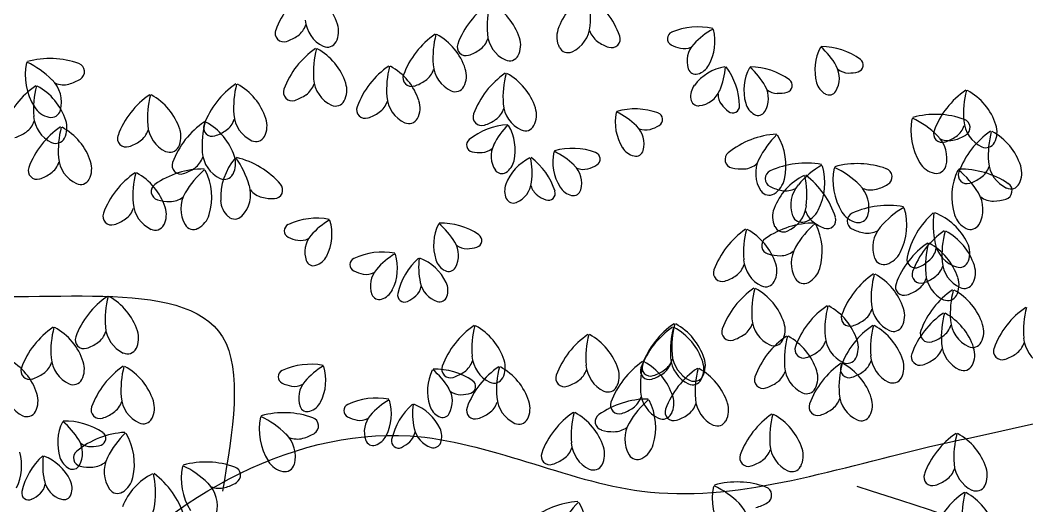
# Model space of a CAD drawing. Header units: millimetres. Extents: x 87938 to 265635, y 330093 to 434310.
# Drawn here: x 130640 to 132027, y 388448 to 389117 of the extents above; entities that cross this region are included whole.
import ezdxf

# ---------------------------------------------------------------- set-up
doc = ezdxf.new("R2010")
doc.units = ezdxf.units.MM

# ---------------------------------------------------------------- blocks, each defined once
blk = doc.blocks.new('A$C375B4AEE')
for centre, radius, start, end in [((2631.2, 7539.1), 117.2, 124.4099, 159.6857), ((2526.8, 7562.1), 83.7, 18.1183, 61.2661), ((2989.4, 7554), 83.7, 118.3446, 161.4923), ((2828, 7596.2), 126.8, 355.2805, 14.4133), ((2885, 7531.7), 117.2, 19.925, 55.2007), ((2881.9, 7520), 117.2, 124.4099, 159.6857), ((2939.3, 7584.2), 126.8, 165.1974, 184.3302), ((2777.6, 7543), 83.7, 18.1183, 61.2661), ((2534.7, 7596.3), 29.6, 305.0674, 341.9073), ((2605.4, 7596.9), 43.4, 184.3302, 244.7087), ((2576.2, 7578.2), 31.8, 332.7028, 18.1184), ((2911.1, 7589.4), 43.4, 294.902, 355.2806), ((3102.7, 7490.4), 93.8, 77.3926, 112.6683), ((2532.4, 7575.6), 11.9, 159.6854, 288.6153), ((2517.9, 7620.3), 58.9, 288.1803, 305.0675), ((2807.2, 7477.5), 117.2, 124.4099, 159.6857), ((2864.6, 7541.7), 126.8, 165.1974, 184.3302), ((2702.9, 7500.5), 83.7, 18.1183, 61.2661), ((2856.1, 7577.9), 43.4, 184.3302, 244.7086), ((2940.2, 7570.5), 31.8, 161.4923, 206.9078), ((2981.8, 7588.3), 29.6, 197.7035, 234.543), ((2984, 7567.6), 11.9, 250.9956, 19.9253), ((3070.3, 7568.1), 9.54, 112.6683, 241.5979), ((3171.6, 7491.7), 101.5, 118.18, 137.3128), ((3059.3, 7564), 66.9, 331.1009, 14.2488), ((2592.6, 7569.7), 13.3, 244.7085, 332.7027), ((2783.2, 7556.6), 11.9, 159.6855, 288.6153), ((2785.4, 7577.2), 29.6, 305.0674, 341.9073), ((2826.9, 7559.2), 31.8, 332.7028, 18.1184), ((2923.8, 7562.1), 13.3, 206.908, 294.902), ((2998.8, 7612.1), 58.9, 234.5431, 251.4304), ((3088.4, 7601), 47.1, 241.163, 258.0502), ((3083.6, 7578), 23.7, 258.0502, 294.8898), ((3122.5, 7537), 34.7, 137.3129, 197.6912), ((3330.7, 7525.1), 66.9, 152.3232, 195.4709), ((3204.7, 7480.9), 101.5, 29.2591, 48.3919), ((3271.3, 7463.6), 93.8, 53.9036, 89.1793), ((2642.5, 7457.8), 117.2, 124.4099, 159.6857), ((2700, 7521.9), 126.8, 165.1974, 184.3302), ((2538.2, 7480.8), 83.7, 18.1183, 61.2661), ((2768.6, 7601.2), 58.9, 288.1803, 305.0675), ((2843.3, 7550.7), 13.3, 244.7086, 332.7027), ((2260.2, 7518.1), 83.7, 168.5702, 211.718), ((2124.4, 7421), 126.8, 45.5061, 64.6389), ((2210.5, 7423.5), 117.2, 70.1506, 105.4264), ((2246.2, 7522.6), 11.9, 301.2209, 70.1506), ((2743.4, 7433.6), 117.2, 124.4099, 159.6857), ((2800.8, 7497.7), 126.8, 165.1974, 184.3302), ((2639, 7456.6), 83.7, 18.1183, 61.2661), ((2781.4, 7535.4), 43.4, 184.3302, 244.7086), ((3151.3, 7463.5), 66.9, 99.8843, 143.0322), ((3095.6, 7543.9), 25.4, 285.6855, 331.101), ((3039.5, 7536.5), 101.5, 336.8202, 355.953), ((3066.4, 7473.1), 93.8, 1.4647, 36.7405), ((3233, 7497), 66.9, 152.3232, 195.4709), ((3107, 7452.8), 101.5, 29.2591, 48.3919), ((3173.6, 7435.5), 93.8, 53.9036, 89.1793), ((3262.9, 7513.5), 34.7, 328.8807, 29.2591), ((3320.9, 7531.7), 9.54, 284.9741, 53.9032), ((2708.4, 7514.1), 11.9, 159.6855, 288.6153), ((2710.7, 7534.7), 29.6, 305.0674, 341.9073), ((2752.2, 7516.7), 31.8, 332.7028, 18.1184), ((2903.7, 7423.6), 117.2, 124.4099, 159.6857), ((2961.1, 7487.8), 126.8, 165.1974, 184.3302), ((2799.4, 7446.6), 83.7, 18.1183, 61.2661), ((3099.6, 7529.7), 10.7, 197.6911, 285.6853), ((3310.3, 7544.4), 23.7, 231.6821, 268.5218), ((3310.9, 7567.8), 47.1, 268.5218, 285.409), ((2257.1, 7406.4), 117.2, 124.4099, 159.6857), ((2314.6, 7470.5), 126.8, 165.1974, 184.3302), ((2152.8, 7429.4), 83.7, 18.1183, 61.2661), ((2182.9, 7480.5), 43.4, 345.1278, 45.5062), ((2229, 7534.1), 29.6, 247.9291, 284.7688), ((2221.5, 7562.5), 58.9, 284.7688, 301.656), ((2532.6, 7408.9), 117.2, 124.4099, 159.6857), ((2590.1, 7473), 126.8, 165.1974, 184.3302), ((2428.3, 7431.9), 83.7, 18.1183, 61.2661), ((2546.1, 7515), 29.6, 305.0674, 341.9073), ((2616.8, 7515.6), 43.4, 184.3302, 244.7087), ((2587.5, 7496.9), 31.8, 332.7028, 18.1184), ((2693.9, 7558.7), 58.9, 288.1803, 305.0675), ((2768.6, 7508.2), 13.3, 244.7086, 332.7027), ((3118.1, 7488.5), 25.4, 143.0322, 188.4475), ((3165.2, 7485.5), 34.7, 328.8807, 29.2591), ((3223.2, 7503.6), 9.54, 284.9741, 53.9032), ((3290.7, 7514), 25.4, 195.4709, 240.8865), ((2414.1, 7394.1), 117.2, 124.4099, 159.6857), ((2471.5, 7458.2), 126.8, 165.1974, 184.3302), ((2309.8, 7417.1), 83.7, 18.1183, 61.2661), ((2543.8, 7494.3), 11.9, 159.6854, 288.6153), ((2529.2, 7539), 58.9, 288.1803, 305.0675), ((2717.6, 7491.4), 43.4, 184.3302, 244.7086), ((3100.8, 7510.2), 34.7, 276.4418, 336.8203), ((3154.2, 7491.4), 23.7, 179.2434, 216.083), ((3212.6, 7516.3), 23.7, 231.6821, 268.5218), ((3213.2, 7539.8), 47.1, 268.5218, 285.409), ((3283.5, 7501.1), 10.7, 240.8864, 328.8807), ((3537.9, 7400.4), 117.2, 124.4099, 159.6857), ((3595.3, 7464.5), 126.8, 165.1974, 184.3302), ((3433.6, 7423.4), 83.7, 18.1183, 61.2661), ((2216.1, 7490.8), 31.8, 211.718, 257.1335), ((2603.9, 7488.5), 13.3, 244.7085, 332.7027), ((2644.6, 7470.2), 11.9, 159.6855, 288.6153), ((2646.9, 7490.8), 29.6, 305.0674, 341.9073), ((2688.4, 7472.7), 31.8, 332.7028, 18.1184), ((2877.9, 7481.5), 43.4, 184.3302, 244.7086), ((2848.7, 7462.8), 31.8, 332.7028, 18.1184), ((3103.5, 7486.3), 10.7, 188.4475, 276.4419), ((3173.2, 7505.3), 47.1, 216.0828, 232.9701), ((3150.6, 7475.2), 9.54, 232.5351, 1.4645), ((3193, 7485.9), 25.4, 195.4709, 240.8865), ((2231.3, 7464.2), 43.4, 184.3302, 244.7087), ((2212, 7472.8), 13.3, 257.1335, 345.1277), ((2506.9, 7466.7), 43.4, 184.3302, 244.7087), ((2630.1, 7514.8), 58.9, 288.1803, 305.0675), ((2804.9, 7460.2), 11.9, 159.6855, 288.6153), ((2807.2, 7480.8), 29.6, 305.0674, 341.9073), ((3055.8, 7453), 66.9, 168.5702, 211.718), ((2947.1, 7375.4), 101.5, 45.5061, 64.6389), ((3016, 7377.4), 93.8, 70.1507, 105.4264), ((3044.6, 7456.6), 9.54, 301.2212, 70.151), ((3185.8, 7473), 10.7, 240.8864, 328.8807), ((3429.9, 7346.5), 117.2, 70.1507, 105.4264), ((2160.7, 7463.6), 29.6, 305.0674, 341.9073), ((2291.2, 7349.7), 117.2, 124.4099, 159.6857), ((2348.7, 7413.8), 126.8, 165.1974, 184.3302), ((2186.9, 7372.6), 83.7, 18.1183, 61.2661), ((2202.1, 7445.5), 31.8, 332.7028, 18.1184), ((2388.3, 7451.9), 43.4, 184.3302, 244.7087), ((2489.3, 7356.8), 117.2, 124.4099, 159.6857), ((2546.7, 7420.9), 126.8, 165.1974, 184.3302), ((2433.9, 7445.4), 11.9, 159.6854, 288.6153), ((2385, 7379.8), 83.7, 18.1183, 61.2661), ((2436.2, 7466.1), 29.6, 305.0674, 341.9073), ((2477.6, 7448), 31.8, 332.7028, 18.1184), ((2704.7, 7464.3), 13.3, 244.7086, 332.7027), ((2846.6, 7355.9), 93.8, 93.6396, 128.9153), ((2790.4, 7504.8), 58.9, 288.1803, 305.0675), ((2912.3, 7376.5), 101.5, 134.4271, 153.5599), ((2784.3, 7414.4), 66.9, 347.348, 30.4958), ((2865.1, 7454.3), 13.3, 244.7086, 332.7027), ((2993.9, 7423), 34.7, 345.1275, 45.5061), ((3024.8, 7488.6), 47.1, 284.7688, 301.656), ((3479.6, 7441), 83.7, 168.5702, 211.718), ((3343.8, 7343.9), 126.8, 45.5061, 64.639), ((3441.4, 7457.6), 29.6, 305.0674, 341.9073), ((3512.1, 7458.2), 43.4, 184.3302, 244.7086), ((3465.6, 7445.5), 11.9, 301.2209, 70.1507), ((3482.9, 7439.5), 31.8, 332.7028, 18.1184), ((2143.8, 7487.6), 58.9, 288.1803, 305.0675), ((2218.5, 7437.1), 13.3, 244.7085, 332.7027), ((2315.3, 7430.7), 11.9, 159.6854, 288.6153), ((2317.6, 7451.3), 29.6, 305.0674, 341.9073), ((2359.1, 7433.2), 31.8, 332.7028, 18.1184), ((2419.3, 7490.1), 58.9, 288.1803, 305.0675), ((2494, 7439.5), 13.3, 244.7085, 332.7027), ((3030.8, 7465.9), 23.7, 247.9292, 284.7688), ((3218.2, 7319.6), 117.2, 93.6396, 128.9153), ((3300.3, 7345.3), 126.8, 134.4271, 153.5598), ((3140.3, 7392.8), 83.7, 347.348, 30.4957), ((3439.1, 7437), 11.9, 159.6855, 288.6153), ((3402.3, 7403.4), 43.4, 345.1278, 45.5062), ((3424.6, 7481.6), 58.9, 288.1803, 305.0675), ((3440.9, 7485.4), 58.9, 284.7688, 301.656), ((3572, 7343.7), 117.2, 124.4099, 159.6857), ((3629.4, 7407.8), 126.8, 165.1974, 184.3302), ((3467.7, 7366.7), 83.7, 18.1183, 61.2661), ((2300.8, 7475.3), 58.9, 288.1803, 305.0675), ((2375.5, 7424.8), 13.3, 244.7085, 332.7027), ((2793.7, 7421.5), 9.54, 128.9152, 257.845), ((2852.6, 7406.2), 34.7, 153.5599, 213.9383), ((3020.4, 7431.2), 25.4, 211.7181, 257.1334), ((3448.4, 7457.1), 29.6, 247.9291, 284.7688), ((3499.3, 7431.1), 13.3, 244.7086, 332.7027), ((2265.4, 7407.5), 43.4, 184.3302, 244.7087), ((2392.8, 7414), 29.6, 305.0674, 341.9073), ((2463.5, 7414.6), 43.4, 184.3302, 244.7087), ((2529.2, 7348.9), 83.7, 139.5158, 182.6636), ((2434.3, 7395.9), 31.8, 332.7028, 18.1184), ((2363.3, 7330), 126.8, 16.4517, 35.5845), ((2439.8, 7290.4), 117.2, 41.0962, 76.3719), ((2802, 7458.1), 47.1, 257.41, 274.2972), ((2803.7, 7434.7), 23.7, 274.2972, 311.137), ((2900.8, 7343.7), 66.9, 116.1313, 159.2791), ((2773, 7382.5), 101.5, 353.0673, 12.2001), ((2816.6, 7329.2), 93.8, 17.7118, 52.9875), ((2969.8, 7398.8), 66.9, 168.5702, 211.718), ((2861.2, 7321.1), 101.5, 45.5061, 64.6389), ((2930, 7323.1), 93.8, 70.1506, 105.4264), ((2958.6, 7402.3), 9.54, 301.2212, 70.151), ((3017.2, 7416.8), 10.7, 257.1335, 345.1276), ((3152, 7401.6), 11.9, 128.9153, 257.8448), ((2192.5, 7386.2), 11.9, 159.6854, 288.6153), ((2194.7, 7406.9), 29.6, 305.0674, 341.9073), ((2236.2, 7388.8), 31.8, 332.7028, 18.1184), ((2390.6, 7393.3), 11.9, 159.6854, 288.6153), ((2376, 7438), 58.9, 288.1803, 305.0675), ((2824.8, 7405.3), 25.4, 301.9326, 347.3479), ((2908, 7368.7), 34.7, 345.1275, 45.5061), ((2944.9, 7411.6), 23.7, 247.9291, 284.7688), ((2938.9, 7434.3), 47.1, 284.7688, 301.656), ((3162.3, 7447.4), 58.9, 257.41, 274.2972), ((3164.5, 7418.1), 29.6, 274.2973, 311.1369), ((3225.6, 7382.5), 43.4, 153.5597, 213.9382), ((3251.5, 7279.4), 117.2, 79.5427, 114.8184), ((3337.5, 7284.3), 126.8, 120.3301, 139.4629), ((3193.8, 7369.3), 83.7, 333.251, 16.3987), ((3372.2, 7373.2), 83.7, 168.5702, 211.718), ((3236.4, 7276.1), 126.8, 45.5061, 64.639), ((3322.4, 7278.6), 117.2, 70.1507, 105.4264), ((3435.4, 7413.7), 31.8, 211.718, 257.1334), ((3431.3, 7395.7), 13.3, 257.1334, 345.1277), ((3475.5, 7400.9), 29.6, 305.0674, 341.9073), ((3546.2, 7401.5), 43.4, 184.3302, 244.7086), ((3517, 7382.8), 31.8, 332.7028, 18.1184), ((2177.9, 7430.8), 58.9, 288.1803, 305.0675), ((2394, 7286.7), 117.2, 124.4099, 159.6857), ((2451.4, 7350.8), 126.8, 165.1974, 184.3302), ((2289.6, 7309.7), 83.7, 18.1183, 61.2661), ((2422.4, 7271.3), 117.2, 89.873, 125.1487), ((2506.1, 7291.6), 126.8, 130.6604, 149.7932), ((2349.5, 7349.4), 83.7, 343.5813, 26.7291), ((2450.7, 7387.4), 13.3, 244.7085, 332.7027), ((2832.6, 7392.8), 10.7, 213.9386, 301.9326), ((3207.3, 7375), 11.9, 114.8186, 243.7477), ((3285.9, 7304.4), 83.7, 116.1313, 159.2791), ((3126.1, 7352.8), 126.8, 353.0673, 12.2001), ((3180.6, 7286.2), 117.2, 17.7118, 52.9875), ((3358.2, 7377.6), 11.9, 301.2209, 70.1507), ((3536, 7350.6), 83.7, 154.4733, 197.6211), ((3380.7, 7289.5), 126.8, 31.4092, 50.542), ((3473.2, 7380.2), 11.9, 159.6855, 288.6153), ((3464.7, 7271), 117.2, 56.0537, 91.3294), ((3458.7, 7424.9), 58.9, 288.1803, 305.0675), ((2252.6, 7380.3), 13.3, 244.7085, 332.7027), ((2361.8, 7357.4), 11.9, 125.1488, 254.0784), ((2443.4, 7353.6), 43.4, 316.0732, 16.4518), ((2519.1, 7359.6), 11.9, 272.1666, 41.0963), ((2862, 7358.4), 25.4, 159.2791, 204.6945), ((2839.3, 7374.4), 34.7, 292.6889, 353.0673), ((2895.8, 7371.4), 23.7, 195.4901, 232.33), ((2934.5, 7376.9), 25.4, 211.7181, 257.1334), ((3228.5, 7416.9), 58.9, 243.313, 260.2003), ((3190.9, 7381.4), 31.8, 301.9325, 347.348), ((3223.5, 7388), 29.6, 260.2003, 297.04), ((3274, 7338.6), 43.4, 139.4629, 199.8413), ((3294.9, 7335.6), 43.4, 345.1278, 45.5062), ((3340.9, 7389.2), 29.6, 247.9291, 284.7688), ((3333.5, 7417.6), 58.9, 284.7688, 301.656), ((3523.5, 7358.4), 11.9, 287.1241, 56.0538), ((3533.4, 7374.3), 13.3, 244.7086, 332.7027), ((2375.4, 7373.1), 29.6, 270.5305, 307.3702), ((2434, 7333.6), 43.4, 149.7932, 210.1716), ((2509.7, 7378.1), 29.6, 218.8747, 255.7144), ((2516.9, 7406.5), 58.9, 255.7143, 272.6015), ((2848.6, 7352.3), 10.7, 204.6948, 292.6889), ((2910.1, 7389.9), 47.1, 232.3299, 249.2172), ((2896.8, 7354.8), 9.54, 248.7823, 17.7116), ((2931.2, 7362.5), 10.7, 257.1333, 345.1275), ((3200.7, 7365.7), 13.3, 213.9383, 301.9327), ((3451.9, 7333), 43.4, 331.0307, 31.4092), ((3509.6, 7373.8), 29.6, 233.8322, 270.6718), ((2297.5, 7343.9), 29.6, 305.0674, 341.9073), ((2368.2, 7344.5), 43.4, 184.3302, 244.7087), ((2375.1, 7402.4), 58.9, 253.6433, 270.5305), ((2339, 7325.8), 31.8, 332.7028, 18.1184), ((2477.3, 7346.5), 31.8, 182.6636, 228.0789), ((3237.3, 7322.7), 31.8, 159.2792, 204.6947), ((3209, 7342.8), 43.4, 292.6888, 353.0673), ((3364.4, 7221.1), 117.2, 79.5426, 114.8184), ((3450.3, 7226), 126.8, 120.3301, 139.4629), ((3306.7, 7311), 83.7, 333.251, 16.3987), ((3509.3, 7403.1), 58.9, 270.6718, 287.559), ((2295.2, 7323.3), 11.9, 159.6854, 288.6153), ((2399.3, 7334.7), 31.8, 298.1659, 343.5814), ((2465, 7332.8), 13.3, 228.079, 316.0733), ((2578.1, 7226.8), 93.8, 79.5426, 114.8184), ((3245.8, 7328.4), 13.3, 199.8415, 287.8357), ((3240.1, 7345.9), 31.8, 287.8356, 333.2511), ((3279.6, 7338.9), 29.6, 195.4901, 232.33), ((3280.9, 7318.2), 11.9, 248.7822, 17.712), ((3328, 7345.9), 31.8, 211.718, 257.1334), ((3320.2, 7316.7), 11.9, 114.8186, 243.7477), ((3323.9, 7327.9), 13.3, 257.1334, 345.1277), ((3505, 7240.9), 117.2, 131.9815, 167.2573), ((3553.5, 7312.1), 126.8, 172.769, 191.9018), ((3398.6, 7250), 83.7, 25.6898, 68.8377), ((3486.5, 7334.9), 31.8, 197.6211, 243.0364), ((2280.7, 7367.9), 58.9, 288.1803, 305.0675), ((2355.3, 7317.4), 13.3, 244.7085, 332.7027), ((2408, 7318.5), 13.3, 210.1714, 298.166), ((2542.7, 7303.2), 9.54, 114.8185, 243.7481), ((2646.9, 7230.7), 101.5, 120.3301, 139.4629), ((2531.9, 7298.7), 66.9, 333.251, 16.3988), ((2805.7, 7283.7), 66.9, 154.4733, 197.621), ((2681.4, 7234.8), 101.5, 31.4091, 50.542), ((2748.7, 7220.1), 93.8, 56.0537, 91.3294), ((3263.2, 7196.8), 117.2, 89.8729, 125.1487), ((3220.6, 7315), 13.3, 204.6945, 292.689), ((3346.8, 7217.1), 126.8, 130.6604, 149.7932), ((3297.5, 7362.1), 58.9, 232.33, 249.2171), ((3190.3, 7274.9), 83.7, 343.5813, 26.7291), ((3386.9, 7280.3), 43.4, 139.4629, 199.8413), ((3478.2, 7318.5), 13.3, 243.0365, 331.0304), ((2559.7, 7336.7), 47.1, 243.313, 260.2002), ((2555.7, 7313.6), 23.7, 260.2002, 297.04), ((2596.1, 7274.1), 34.7, 139.4629, 199.8413), ((2795.7, 7289.9), 9.54, 287.1242, 56.0538), ((3234.7, 7208.7), 117.2, 124.4099, 159.6857), ((3292.2, 7272.9), 126.8, 165.1974, 184.3302), ((3130.4, 7231.7), 83.7, 18.1183, 61.2661), ((3202.5, 7282.9), 11.9, 125.1488, 254.0782), ((3341.4, 7358.6), 58.9, 243.313, 260.2002), ((3336.4, 7329.7), 29.6, 260.2002, 297.04), ((3508.2, 7206.4), 117.2, 124.4099, 159.6857), ((3565.6, 7270.5), 126.8, 165.1974, 184.3302), ((3403.9, 7229.4), 83.7, 18.1183, 61.2661), ((2738.4, 7269.6), 34.7, 331.0306, 31.4092), ((2784.6, 7302.3), 23.7, 233.8321, 270.6718), ((2784.3, 7325.7), 47.1, 270.6718, 287.559), ((3274.7, 7259.1), 43.4, 149.7932, 210.1716), ((3485.5, 7189.7), 117.2, 124.4099, 159.6857), ((3542.9, 7253.8), 126.8, 165.1974, 184.3302), ((3381.1, 7212.7), 83.7, 18.1183, 61.2661), ((3401.9, 7284.9), 29.6, 312.639, 349.4788), ((3471.9, 7294.8), 43.4, 191.9018, 252.2802), ((3445.4, 7272.5), 31.8, 340.2745, 25.69), ((2569, 7280), 25.4, 287.8356, 333.251), ((2633.1, 7256.6), 9.54, 114.8185, 243.7481), ((2668.4, 7180.1), 93.8, 79.5426, 114.8184), ((2737.2, 7184.1), 101.5, 120.3301, 139.4629), ((2622.2, 7252), 66.9, 333.251, 16.3988), ((2780.9, 7196), 93.8, 131.9815, 167.2573), ((2819.7, 7252.9), 101.5, 172.7689, 191.9017), ((2695.8, 7203.2), 66.9, 25.6899, 68.8377), ((3215.9, 7327.9), 58.9, 253.6434, 270.5305), ((3216.1, 7298.6), 29.6, 270.5305, 307.3701), ((3358.7, 7270.1), 13.3, 199.8415, 287.8356), ((3353, 7287.6), 31.8, 287.8356, 333.2511), ((3402.3, 7264.1), 11.9, 167.2572, 296.1866), ((2573.5, 7265.9), 10.7, 199.8417, 287.8357), ((2766.1, 7271.1), 25.4, 197.6209, 243.0365), ((2759.4, 7258), 10.7, 243.0367, 331.031), ((3138.3, 7265.9), 29.6, 305.0675, 341.9073), ((3209, 7266.6), 43.4, 184.3302, 244.7087), ((3179.7, 7247.9), 31.8, 332.7028, 18.1184), ((3240, 7260.2), 31.8, 298.166, 343.5814), ((3382, 7306.5), 58.9, 295.7519, 312.6391), ((3411.7, 7263.6), 29.6, 305.0674, 341.9073), ((3482.4, 7264.2), 43.4, 184.3302, 244.7086), ((3462.7, 7266.2), 13.3, 252.2801, 340.2746), ((3453.2, 7245.5), 31.8, 332.7028, 18.1184), ((2650, 7290.1), 47.1, 243.313, 260.2002), ((2646, 7267), 23.7, 260.2002, 297.0399), ((2686.4, 7227.5), 34.7, 139.4629, 199.8413), ((3136, 7245.3), 11.9, 159.6855, 288.6152), ((3121.4, 7289.9), 58.9, 288.1803, 305.0675), ((3248.7, 7244), 13.3, 210.1714, 298.166), ((3410.8, 7147.2), 117.2, 124.4099, 159.6857), ((3468.2, 7211.3), 126.8, 165.1974, 184.3302), ((3306.4, 7170.2), 83.7, 18.1183, 61.2661), ((3409.5, 7243), 11.9, 159.6855, 288.6153), ((3389, 7246.9), 29.6, 305.0675, 341.9073), ((3394.9, 7287.6), 58.9, 288.1803, 305.0675), ((3459.7, 7247.5), 43.4, 184.3302, 244.7087), ((3430.5, 7228.8), 31.8, 332.7028, 18.1184), ((2698.4, 7231.2), 23.7, 312.6391, 349.4787), ((2754.4, 7239.1), 34.7, 191.9017, 252.2802), ((2733.2, 7221.2), 25.4, 340.2744, 25.6898), ((3246.1, 7127.5), 117.2, 124.4099, 159.6857), ((3303.6, 7191.6), 126.8, 165.1974, 184.3302), ((3141.8, 7150.4), 83.7, 18.1183, 61.2661), ((3196.1, 7239.4), 13.3, 244.7086, 332.7027), ((3386.7, 7226.3), 11.9, 159.6855, 288.6152), ((3469.6, 7237.1), 13.3, 244.7086, 332.7027), ((2355.8, 7116.3), 117.2, 124.4099, 159.6857), ((2413.3, 7180.4), 126.8, 165.1974, 184.3302), ((2251.5, 7139.3), 83.7, 18.1183, 61.2661), ((2663.8, 7219.3), 10.7, 199.8416, 287.8356), ((2659.3, 7233.3), 25.4, 287.8356, 333.251), ((2698.8, 7214.6), 9.54, 167.2572, 296.1871), ((2682.5, 7248.4), 47.1, 295.7519, 312.6391), ((2747.1, 7216.2), 10.7, 252.2802, 340.2741), ((3372.2, 7270.9), 58.9, 288.1803, 305.0675), ((3519.6, 7125.1), 117.2, 124.4099, 159.6857), ((3446.9, 7220.4), 13.3, 244.7086, 332.7027), ((3577, 7189.3), 126.8, 165.1974, 184.3302), ((3415.3, 7148.1), 83.7, 18.1183, 61.2661), ((3346.9, 7103.3), 117.2, 124.4099, 159.6857), ((3404.4, 7167.4), 126.8, 165.1974, 184.3302), ((3242.6, 7126.3), 83.7, 18.1183, 61.2661), ((3314.3, 7204.4), 29.6, 305.0675, 341.9073), ((3385, 7205), 43.4, 184.3302, 244.7087), ((3355.7, 7186.3), 31.8, 332.7028, 18.1184), ((3620.4, 7101), 117.2, 124.4099, 159.6857), ((3677.8, 7165.1), 126.8, 165.1974, 184.3302), ((3220.3, 7185.3), 43.4, 184.3302, 244.7087), ((3312, 7183.8), 11.9, 159.6855, 288.6152), ((3507.2, 7093.3), 117.2, 124.4099, 159.6857), ((3564.7, 7157.4), 126.8, 165.1974, 184.3302), ((3402.9, 7116.3), 83.7, 18.1183, 61.2661), ((2281.1, 7073.8), 117.2, 124.4099, 159.6857), ((2338.5, 7137.9), 126.8, 165.1974, 184.3302), ((2176.8, 7096.8), 83.7, 18.1183, 61.2661), ((2330, 7174.1), 43.4, 184.3302, 244.7087), ((2860.7, 7076.1), 117.2, 124.4099, 159.6857), ((2918.1, 7140.2), 126.8, 165.1974, 184.3302), ((2756.4, 7099), 83.7, 18.1183, 61.2661), ((3134.1, 7073.8), 117.2, 124.4099, 159.6857), ((3136.2, 7078.6), 117.2, 124.4099, 159.6857), ((3191.6, 7137.9), 126.8, 165.1974, 184.3302), ((3193.6, 7142.7), 126.8, 165.1974, 184.3302), ((3029.8, 7096.7), 83.7, 18.1183, 61.2661), ((3031.9, 7101.5), 83.7, 18.1183, 61.2661), ((3147.4, 7164), 11.9, 159.6855, 288.6152), ((3149.7, 7184.7), 29.6, 305.0675, 341.9073), ((3191.1, 7166.6), 31.8, 332.7028, 18.1184), ((3409.7, 7076.2), 117.2, 124.4099, 159.6857), ((3297.5, 7228.4), 58.9, 288.1803, 305.0675), ((3467.1, 7140.4), 126.8, 165.1974, 184.3302), ((3305.4, 7099.2), 83.7, 18.1183, 61.2661), ((3372.1, 7177.9), 13.3, 244.7086, 332.7027), ((3423.1, 7182.3), 29.6, 305.0674, 341.9073), ((3493.8, 7183), 43.4, 184.3302, 244.7086), ((3464.6, 7164.3), 31.8, 332.7028, 18.1184), ((2257.1, 7152.9), 11.9, 159.6854, 288.6153), ((2259.3, 7173.5), 29.6, 305.0674, 341.9073), ((2300.8, 7155.4), 31.8, 332.7028, 18.1184), ((3017.6, 7063.8), 117.2, 124.4099, 159.6857), ((3075.1, 7127.9), 126.8, 165.1974, 184.3302), ((2913.3, 7086.8), 83.7, 18.1183, 61.2661), ((3132.8, 7208.7), 58.9, 288.1803, 305.0675), ((3291.1, 7061.5), 117.2, 124.4099, 159.6857), ((3348.6, 7125.6), 126.8, 165.1974, 184.3302), ((3186.8, 7084.5), 83.7, 18.1183, 61.2661), ((3321.2, 7161.1), 43.4, 184.3302, 244.7087), ((3420.8, 7161.7), 11.9, 159.6855, 288.6153), ((3406.3, 7206.3), 58.9, 288.1803, 305.0675), ((3594.6, 7158.8), 43.4, 184.3302, 244.7086), ((2242.5, 7197.5), 58.9, 288.1803, 305.0675), ((2317.2, 7147), 13.3, 244.7085, 332.7027), ((3207.5, 7158.1), 13.3, 244.7086, 332.7027), ((3248.2, 7139.8), 11.9, 159.6855, 288.6152), ((3250.5, 7160.5), 29.6, 305.0675, 341.9073), ((3291.9, 7142.4), 31.8, 332.7028, 18.1184), ((3410.8, 7150.5), 29.6, 305.0675, 341.9073), ((3481.5, 7151.1), 43.4, 184.3302, 244.7087), ((3481, 7155.8), 13.3, 244.7086, 332.7027), ((3452.2, 7132.4), 31.8, 332.7028, 18.1184), ((3521.6, 7137.5), 11.9, 159.6855, 288.6153), ((3523.9, 7158.2), 29.6, 305.0674, 341.9073), ((2113, 7052.9), 83.7, 18.1183, 61.2661), ((2255.3, 7131.6), 43.4, 184.3302, 244.7087), ((2834.9, 7133.9), 43.4, 184.3302, 244.7086), ((3039.7, 7135.8), 29.6, 305.0675, 341.9073), ((3108.4, 7131.6), 43.4, 184.3302, 244.7087), ((3110.4, 7136.4), 43.4, 184.3302, 244.7087), ((3081.2, 7117.7), 31.8, 332.7028, 18.1184), ((3233.6, 7184.5), 58.9, 288.1803, 305.0675), ((3308.3, 7133.9), 13.3, 244.7086, 332.7027), ((3383.9, 7134.1), 43.4, 184.3302, 244.7086), ((3408.5, 7129.9), 11.9, 159.6855, 288.6152), ((3393.9, 7174.5), 58.9, 288.1803, 305.0675), ((3507.1, 7182.1), 58.9, 288.1803, 305.0675), ((2182.4, 7110.4), 11.9, 159.6855, 288.6153), ((2184.6, 7131), 29.6, 305.0674, 341.9073), ((2226.1, 7112.9), 31.8, 332.7028, 18.1184), ((2377.6, 7019.9), 117.2, 124.4099, 159.6857), ((2435, 7084), 126.8, 165.1974, 184.3302), ((2273.3, 7042.9), 83.7, 18.1183, 61.2661), ((2569.6, 7025.6), 93.8, 79.5426, 114.8184), ((2638.4, 7029.5), 101.5, 120.3301, 139.4629), ((2523.5, 7097.5), 66.9, 333.251, 16.3988), ((2673, 7033.7), 101.5, 31.4091, 50.542), ((2740.2, 7018.9), 93.8, 56.0537, 91.3294), ((2761.9, 7112.6), 11.9, 159.6855, 288.6153), ((2764.2, 7133.3), 29.6, 305.0674, 341.9073), ((2894.8, 7019.3), 117.2, 124.4099, 159.6857), ((2952.2, 7083.5), 126.8, 165.1974, 184.3302), ((2790.5, 7042.3), 83.7, 18.1183, 61.2661), ((2805.7, 7115.2), 31.8, 332.7028, 18.1184), ((2991.9, 7121.6), 43.4, 184.3302, 244.7087), ((3092.9, 7026.4), 117.2, 124.4099, 159.6857), ((2962.6, 7102.9), 31.8, 332.7028, 18.1184), ((3150.3, 7090.6), 126.8, 165.1974, 184.3302), ((3035.4, 7110.3), 11.9, 159.6855, 288.6152), ((3037.5, 7115.1), 11.9, 159.6855, 288.6152), ((2988.5, 7049.4), 83.7, 18.1183, 61.2661), ((3037.7, 7130.9), 29.6, 305.0675, 341.9073), ((3168.2, 7017), 117.2, 124.4099, 159.6857), ((3225.7, 7081.1), 126.8, 165.1974, 184.3302), ((3063.9, 7040), 83.7, 18.1183, 61.2661), ((3079.1, 7112.9), 31.8, 332.7028, 18.1184), ((3265.3, 7119.3), 43.4, 184.3302, 244.7087), ((3366.3, 7024.1), 117.2, 124.4099, 159.6857), ((3423.8, 7088.2), 126.8, 165.1974, 184.3302), ((3310.9, 7112.8), 11.9, 159.6855, 288.6152), ((3262, 7047.1), 83.7, 18.1183, 61.2661), ((3313.2, 7133.4), 29.6, 305.0674, 341.9073), ((3354.7, 7115.4), 31.8, 332.7028, 18.1184), ((3468.6, 7124), 13.3, 244.7086, 332.7027), ((2167.8, 7155), 58.9, 288.1803, 305.0675), ((2242.5, 7104.5), 13.3, 244.7085, 332.7027), ((2534.3, 7102), 9.54, 114.8185, 243.7481), ((2797.2, 7082.5), 66.9, 154.4733, 197.621), ((2747.4, 7157.3), 58.9, 288.1803, 305.0675), ((2822.1, 7106.7), 13.3, 244.7086, 332.7027), ((2918.9, 7100.4), 11.9, 159.6855, 288.6153), ((2921.2, 7121), 29.6, 305.0674, 341.9073), ((3020.9, 7154.9), 58.9, 288.1803, 305.0675), ((3022.9, 7159.7), 58.9, 288.1803, 305.0675), ((3095.5, 7104.4), 13.3, 244.7086, 332.7027), ((3097.6, 7109.2), 13.3, 244.7086, 332.7027), ((3192.4, 7098), 11.9, 159.6855, 288.6152), ((3194.7, 7118.7), 29.6, 305.0675, 341.9073), ((3236.1, 7100.6), 31.8, 332.7028, 18.1184), ((3296.4, 7157.4), 58.9, 288.1803, 305.0675), ((3371.1, 7106.9), 13.3, 244.7086, 332.7027), ((2191.5, 7087.7), 43.4, 184.3302, 244.7087), ((2551.2, 7135.6), 47.1, 243.313, 260.2002), ((2547.2, 7112.5), 23.7, 260.2002, 297.04), ((2587.7, 7072.9), 34.7, 139.4629, 199.8413), ((2729.9, 7068.5), 34.7, 331.0306, 31.4092), ((2787.2, 7088.8), 9.54, 287.1242, 56.0538), ((2904.3, 7145), 58.9, 288.1803, 305.0675), ((2979, 7094.5), 13.3, 244.7086, 332.7027), ((3177.8, 7142.7), 58.9, 288.1803, 305.0675), ((3252.5, 7092.1), 13.3, 244.7086, 332.7027), ((2162.3, 7069), 31.8, 332.7028, 18.1184), ((2351.8, 7077.7), 43.4, 184.3302, 244.7087), ((2659.9, 6979), 93.8, 79.5426, 114.8184), ((2728.7, 6982.9), 101.5, 120.3301, 139.4629), ((2776.1, 7101.1), 23.7, 233.8321, 270.6718), ((2775.8, 7124.5), 47.1, 270.6718, 287.559), ((2869, 7077.2), 43.4, 184.3302, 244.7086), ((3033.8, 6954.2), 117.2, 89.8729, 125.1487), ((3117.5, 6974.5), 126.8, 130.6604, 149.7932), ((2996.4, 7083.6), 29.6, 305.0675, 341.9073), ((3067.1, 7084.3), 43.4, 184.3302, 244.7087), ((3037.9, 7065.6), 31.8, 332.7028, 18.1184), ((3142.5, 7074.8), 43.4, 184.3302, 244.7087), ((3269.9, 7081.3), 29.6, 305.0675, 341.9073), ((3340.6, 7081.9), 43.4, 184.3302, 244.7087), ((3311.3, 7063.2), 31.8, 332.7028, 18.1184), ((2278.9, 7056.5), 11.9, 159.6854, 288.6153), ((2281.1, 7077.1), 29.6, 305.0674, 341.9073), ((2322.6, 7059), 31.8, 332.7028, 18.1184), ((2565, 7064.8), 10.7, 199.8417, 287.8357), ((2560.5, 7078.8), 25.4, 287.8356, 333.251), ((2624.6, 7055.4), 9.54, 114.8185, 243.7481), ((2613.8, 7050.9), 66.9, 333.251, 16.3988), ((2772.5, 6994.8), 93.8, 131.9815, 167.2573), ((2811.2, 7051.7), 101.5, 172.7689, 191.9017), ((2687.3, 7002), 66.9, 25.6899, 68.8377), ((2757.6, 7070), 25.4, 197.6209, 243.0365), ((2796, 7055.9), 11.9, 159.6855, 288.6153), ((2798.3, 7076.5), 29.6, 305.0674, 341.9073), ((2839.8, 7058.5), 31.8, 332.7028, 18.1184), ((2994.1, 7063), 11.9, 159.6855, 288.6152), ((2979.6, 7107.6), 58.9, 288.1803, 305.0675), ((2960.9, 7032.3), 83.7, 343.5813, 26.7291), ((3069.5, 7053.6), 11.9, 159.6855, 288.6152), ((3071.8, 7074.2), 29.6, 305.0675, 341.9073), ((3113.2, 7056.1), 31.8, 332.7028, 18.1184), ((3267.6, 7060.7), 11.9, 159.6855, 288.6152), ((3253, 7105.3), 58.9, 288.1803, 305.0675), ((2178.7, 7060.5), 13.3, 244.7085, 332.7027), ((2264.3, 7101.1), 58.9, 288.1803, 305.0675), ((2339, 7050.6), 13.3, 244.7085, 332.7027), ((2582.4, 7029.9), 83.7, 168.5702, 211.718), ((2446.6, 6932.8), 126.8, 45.5061, 64.6389), ((2532.7, 6935.4), 117.2, 70.1506, 105.4264), ((2568.4, 7034.4), 11.9, 301.2209, 70.1507), ((2641.5, 7088.9), 47.1, 243.313, 260.2002), ((2637.5, 7065.8), 23.7, 260.2002, 297.0399), ((2678, 7026.3), 34.7, 139.4629, 199.8413), ((2751, 7056.8), 10.7, 243.0367, 331.031), ((2781.5, 7100.5), 58.9, 288.1803, 305.0675), ((2856.2, 7050), 13.3, 244.7086, 332.7027), ((2997.5, 6956.4), 117.2, 124.4099, 159.6857), ((3055, 7020.5), 126.8, 165.1974, 184.3302), ((2893.2, 6979.4), 83.7, 18.1183, 61.2661), ((2973.2, 7040.3), 11.9, 125.1488, 254.0782), ((3054.3, 7057.1), 13.3, 244.7086, 332.7027), ((3054.9, 7098.2), 58.9, 288.1803, 305.0675), ((3271, 6954.1), 117.2, 124.4099, 159.6857), ((3328.4, 7018.2), 126.8, 165.1974, 184.3302), ((3166.7, 6977), 83.7, 18.1183, 61.2661), ((3327.7, 7054.8), 13.3, 244.7086, 332.7027), ((2288, 7011), 66.9, 154.4733, 197.621), ((2163.7, 6962.2), 101.5, 31.4091, 50.542), ((2231, 6947.4), 93.8, 56.0537, 91.3294), ((2745.9, 7037.9), 34.7, 191.9017, 252.2802), ((2724.7, 7020), 25.4, 340.2744, 25.6898), ((2986.5, 7085.3), 58.9, 253.6434, 270.5305), ((2986.8, 7056), 29.6, 270.5305, 307.3701), ((3045.4, 7016.4), 43.4, 149.7932, 210.1716), ((3129.6, 7047.7), 13.3, 244.7086, 332.7027), ((2321, 6908.6), 117.2, 93.6396, 128.9153), ((2220.7, 6997), 34.7, 331.0306, 31.4092), ((2278, 7017.2), 9.54, 287.1241, 56.0538), ((2403.1, 6934.3), 126.8, 134.4271, 153.5598), ((2243.1, 6981.7), 83.7, 347.348, 30.4957), ((2505.1, 6992.4), 43.4, 345.1278, 45.5062), ((2551.2, 7046), 29.6, 247.9291, 284.7688), ((2543.7, 7074.3), 58.9, 284.7688, 301.656), ((2650.8, 7032.2), 25.4, 287.8356, 333.251), ((2690.3, 7013.4), 9.54, 167.2572, 296.1871), ((2689.9, 7030), 23.7, 312.6391, 349.4787), ((3524.5, 6927.5), 117.2, 124.4099, 159.6857), ((3582, 6991.6), 126.8, 165.1974, 184.3302), ((3420.2, 6950.5), 83.7, 18.1183, 61.2661), ((2266.9, 7029.6), 23.7, 233.8322, 270.6718), ((2266.6, 7053), 47.1, 270.6718, 287.559), ((2655.4, 7018.1), 10.7, 199.8416, 287.8356), ((2674, 7047.2), 47.1, 295.7519, 312.6391), ((2738.6, 7015), 10.7, 252.2802, 340.2741), ((2901.1, 7013.6), 29.6, 305.0674, 341.9073), ((2971.7, 7014.2), 43.4, 184.3302, 244.7087), ((2942.5, 6995.5), 31.8, 332.7028, 18.1184), ((3010.7, 7017.6), 31.8, 298.166, 343.5814), ((3174.5, 7011.3), 29.6, 305.0675, 341.9073), ((3245.2, 7011.9), 43.4, 184.3302, 244.7087), ((3216, 6993.2), 31.8, 332.7028, 18.1184), ((2104.6, 6979.4), 66.9, 333.251, 16.3988), ((2263.2, 6923.3), 93.8, 131.9815, 167.2573), ((2302, 6980.2), 101.5, 172.7689, 191.9017), ((2178.1, 6930.5), 66.9, 25.6899, 68.8377), ((2248.4, 6998.5), 25.4, 197.6209, 243.0365), ((2254.8, 6990.5), 11.9, 128.9154, 257.8449), ((2328.4, 6971.4), 43.4, 153.5597, 213.9382), ((2898.8, 6992.9), 11.9, 159.6855, 288.6153), ((2884.2, 7037.6), 58.9, 288.1803, 305.0675), ((3019.4, 7001.3), 13.3, 210.1714, 298.166), ((3172.2, 6990.6), 11.9, 159.6855, 288.6152), ((2241.8, 6985.3), 10.7, 243.0366, 331.0311), ((2265.1, 7036.3), 58.9, 257.41, 274.2972), ((2267.3, 7007.1), 29.6, 274.2972, 311.137), ((2475, 6962.1), 83.7, 168.5702, 211.718), ((2339.2, 6865), 126.8, 45.5061, 64.6389), ((2425.2, 6867.5), 117.2, 70.1506, 105.4264), ((2461, 6966.6), 11.9, 301.2209, 70.1507), ((2538.2, 7002.6), 31.8, 211.718, 257.1335), ((2534.1, 6984.7), 13.3, 257.1335, 345.1277), ((2958.9, 6987), 13.3, 244.7086, 332.7027), ((3157.7, 7035.2), 58.9, 288.1803, 305.0675), ((3232.4, 6984.7), 13.3, 244.7086, 332.7027), ((3428, 6984.7), 29.6, 305.0674, 341.9073), ((3498.7, 6985.3), 43.4, 184.3302, 244.7086), ((3469.5, 6966.6), 31.8, 332.7028, 18.1184), ((2215.5, 6948.5), 25.4, 340.2744, 25.6898), ((2388.7, 6893.3), 83.7, 116.1313, 159.2791), ((2293.7, 6970.3), 31.8, 301.9325, 347.348), ((2229, 6941.8), 126.8, 353.0673, 12.2001), ((2283.4, 6875.1), 117.2, 17.7118, 52.9875), ((3425.8, 6964), 11.9, 159.6855, 288.6153), ((3411.2, 7008.7), 58.9, 288.1803, 305.0675), ((2180.7, 6958.5), 23.7, 312.6391, 349.4787), ((2236.7, 6966.4), 34.7, 191.9017, 252.2802), ((2303.5, 6954.7), 13.3, 213.9383, 301.9326), ((2397.7, 6924.5), 43.4, 345.1278, 45.5062), ((2443.7, 6978.1), 29.6, 247.9291, 284.7688), ((2436.3, 7006.5), 58.9, 284.7688, 301.656), ((3206.3, 6934.5), 83.7, 168.5702, 211.718), ((3070.6, 6837.4), 126.8, 45.5061, 64.639), ((3156.6, 6840), 117.2, 70.1507, 105.4264), ((3192.4, 6939), 11.9, 301.2209, 70.1507), ((3485.9, 6958.1), 13.3, 244.7086, 332.7027), ((2181.1, 6941.9), 9.54, 167.2572, 296.187), ((2164.8, 6975.7), 47.1, 295.7519, 312.639), ((2229.4, 6943.5), 10.7, 252.2801, 340.2741), ((3535.9, 6846.2), 117.2, 124.4099, 159.6857), ((3593.3, 6910.3), 126.8, 165.1974, 184.3302), ((3431.6, 6869.2), 83.7, 18.1183, 61.2661), ((2311.8, 6931.7), 43.4, 292.6888, 353.0673), ((2944.9, 6813.1), 117.2, 93.6396, 128.9153), ((3027.1, 6838.8), 126.8, 134.4271, 153.5598), ((2867, 6886.2), 83.7, 347.348, 30.4958), ((3129.1, 6896.9), 43.4, 345.1278, 45.5062), ((3167.7, 6978.9), 58.9, 284.7688, 301.656)]:
    blk.add_arc(centre, radius, start, end)
for points in [[(1232.8, 6474.3), (1582.2, 6519.8), (1916.4, 6489.5), (2083.5, 6580.5), (2250.6, 6793), (2706.3, 7020.6), (3025.3, 6944.7), (3420.3, 7005.4), (3830.4, 7172.3), (4012.7, 7460.6), (4453.3, 7490.9), (4559.6, 7506.1), (4878.6, 7642.7), (5106.5, 7991.7), (5136.8, 8128.2), (5152, 8416.5)], [(1445.5, 7384.7), (1703.7, 7233), (1962, 7233), (2053.1, 7217.8), (2448.1, 7157.1), (2448.1, 6944.7)], [(3321.4, 6951.2), (3739.3, 6672.9), (3679.6, 6513.9), (3600, 6275.4), (3739.3, 5917.6), (3918.4, 5838.1)]]:
    blk.add_spline(points, degree=3)

msp = doc.modelspace()

# ---------------------------------------------------------------- block references
msp.add_blockref('A$C375B4AEE', (128471, 381523.4))

doc.saveas('drawing.dxf')
